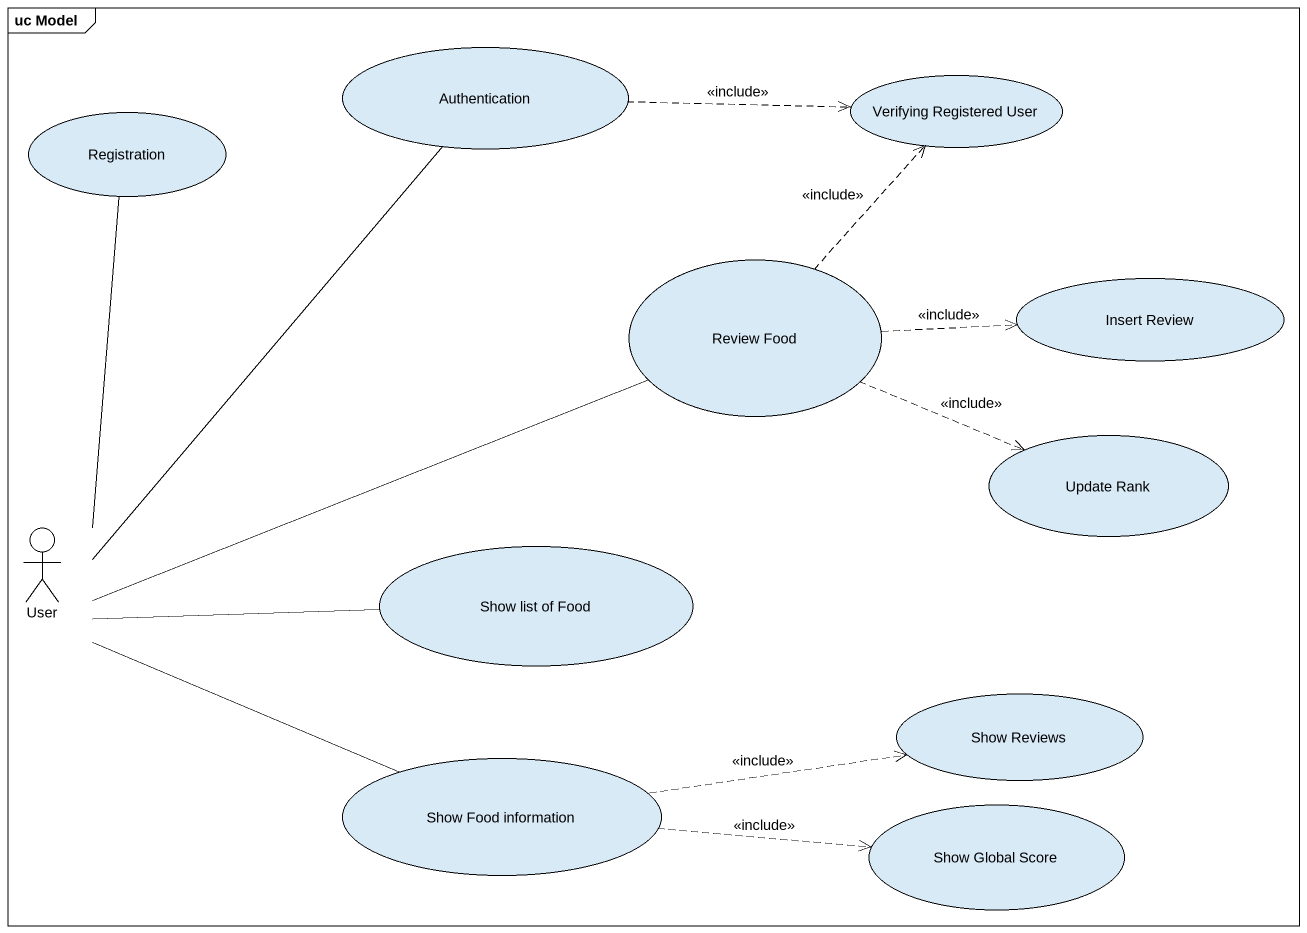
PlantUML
@startuml
mainframe uc Model
usecase Authentication
usecase "Verifying Registered User" as Verifying_Registered_User
usecase Registration
usecase "Review Food" as Review_Food
usecase "Insert Review" as Insert_Review
usecase "Update Rank" as Update_Rank
actor User
usecase "Show list of Food" as Show_list_of_Food
usecase "Show Reviews" as Show_Reviews
usecase "Show Food information" as Show_Food_information
usecase "Show Global Score" as Show_Global_Score
Authentication .right.> Verifying_Registered_User : <<include>>
Review_Food .up.> Verifying_Registered_User : <<include>>
Review_Food .right.> Insert_Review : <<include>>
Review_Food .right.> Update_Rank : <<include>>
User -up- Authentication
User -up- Registration
User -right- Review_Food
User -right- Show_list_of_Food
User -right- Show_Food_information
Show_Food_information .right.> Show_Reviews : <<include>>
Show_Food_information .right.> Show_Global_Score : <<include>>
@enduml
